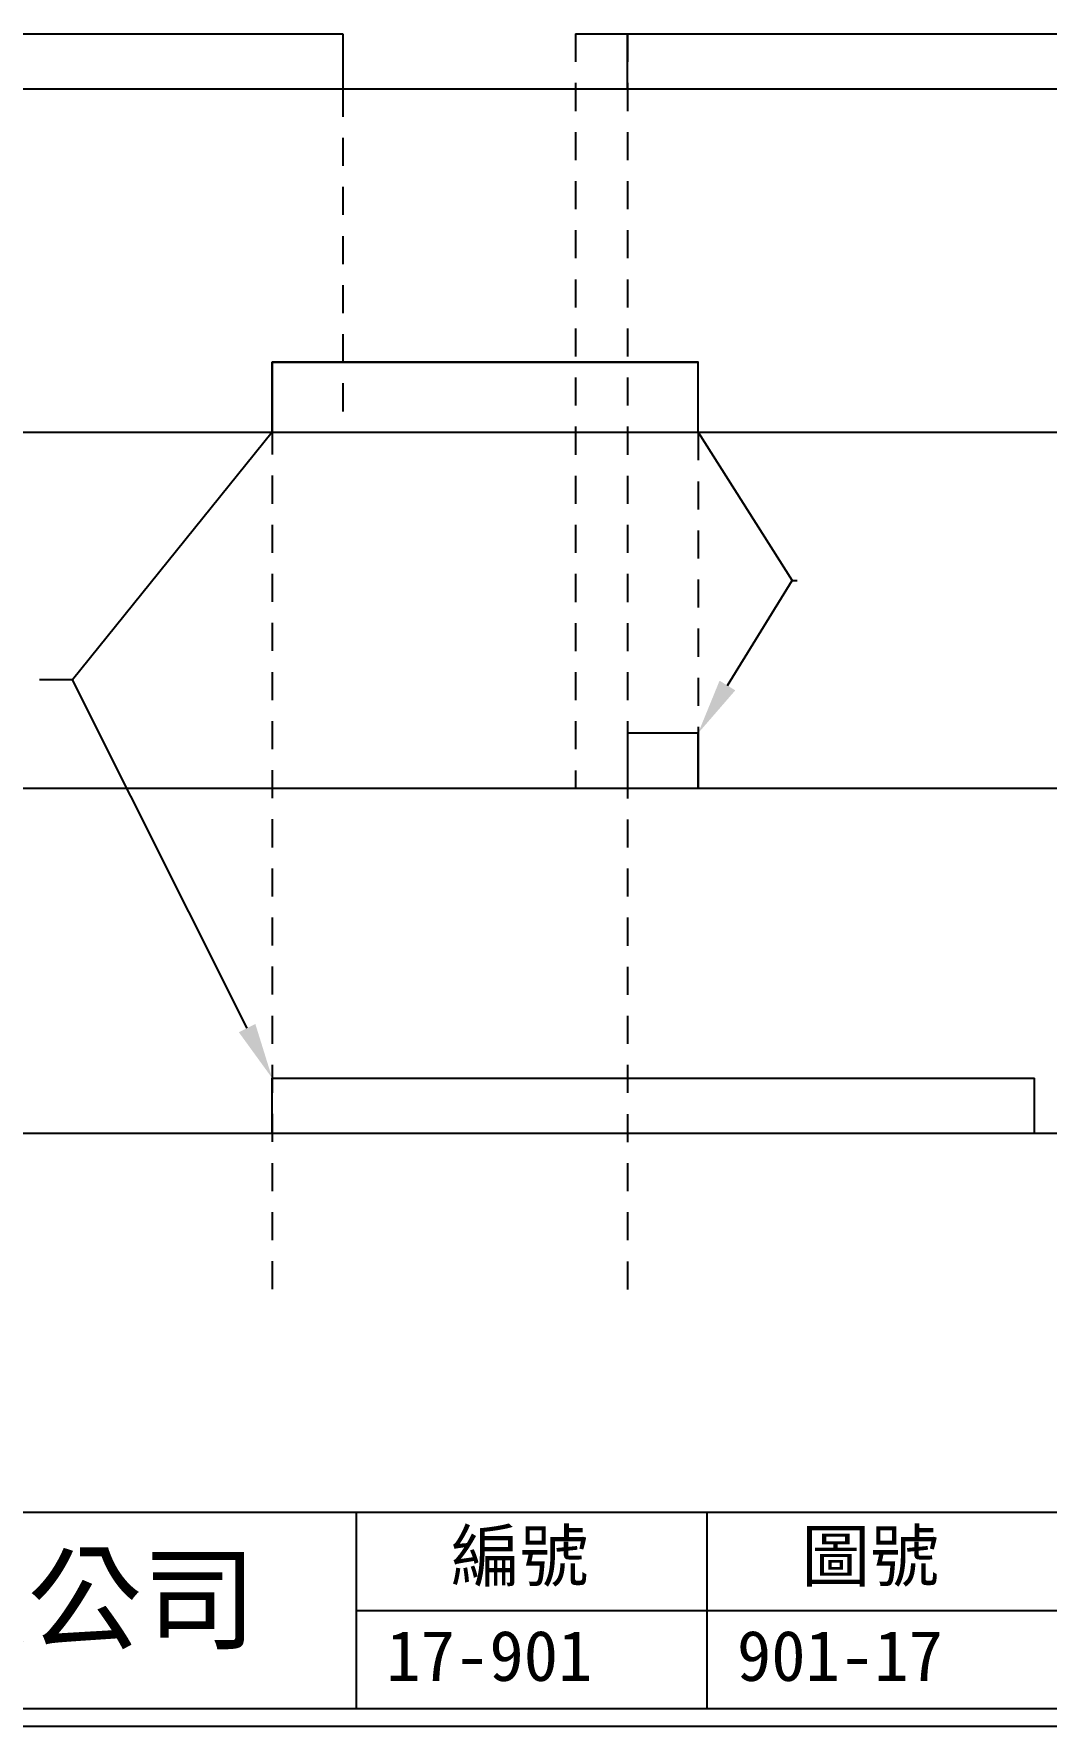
# Model space of a CAD drawing. Extents: x 958 to 1245, y -205 to -1.
# Drawn here: x 1070.6 to 1142.8, y -205 to -84.3 of the extents above; entities that cross this region are included whole.
import ezdxf
from ezdxf import colors
from ezdxf.entities.mleader import LeaderData, LeaderLine
from ezdxf.math import Vec2, Vec3

# ---------------------------------------------------------------- set-up
doc = ezdxf.new("R2010")
doc.units = 0
doc.linetypes.add('HIDDEN9', pattern=[3.5, 2, -1.5])
doc.layers.add('圖框層', color=7, linetype='CONTINUOUS')
doc.layers.add('標尺寸層', color=3, linetype='CONTINUOUS')
doc.styles.add('STSL', font='kaiu.ttf')

msp = doc.modelspace()

# ---------------------------------------------------------------- hatches: boundary and pattern name
at = {"layer": '標尺寸層', "linetype": 'ByBlock', "transparency": 33554687}
h = msp.add_hatch(dxfattribs=at)
h.set_pattern_fill('AR-CONC', color=0)
h.paths.add_polyline_path([(1038.95, -84.33), (1038.95, -88.24), (1092.66, -88.24), (1092.66, -84.33)])
at = {"layer": '標尺寸層', "linetype": 'HIDDEN9', "transparency": 33554687}
h = msp.add_hatch(dxfattribs=at)
h.set_pattern_fill('AR-CONC', color=0)
h.set_pattern_definition([(50, (55.03, 49.86), (182.185, -15.94), [19.05, -209.55]), (355, (55.03, 49.86), (-35.243, 191.057), [15.24, -167.64]), (100.451, (70.22, 48.53), (146.94, 175.118), [16.19, -178.09]), (46.184, (55.03, 100.66), (271.08, -42.04), [28.575, -314.325]), (96.636, (77.62, 97.16), (237.404, 247.426), [24.285, -267.136]), (351.184, (55.03, 100.66), (237.404, 247.426), [22.86, -251.46]), (21, (80.43, 87.96), (151.614, -102.265), [19.05, -209.55]), (326, (80.43, 87.96), (61.802, 184.188), [15.24, -167.64]), (71.451, (93.07, 79.44), (213.416, 81.923), [16.19, -178.09]), (37.5, (55.034, 49.86), (3.0886, 84.555), [0, -165.608, 0, -170.18, 0, -168.275]), (7.5, (55.03, 49.86), (66.82, 100.1806), [0, -97.028, 0, -161.798, 0, -64.135]), (327.5, (-1.61, 49.86), (135.5906, -5.7287), [0, -63.5, 0, -198.12, 0, -262.89]), (317.5, (-27.01, 49.86), (148.129, 25.426), [0, -82.55, 0, -131.572, 0, -186.69])])
h.paths.add_polyline_path([(1112.95, -84.33), (1109.26, -84.33), (1109.26, -88.24), (1112.95, -88.24)])
at = {"layer": '標尺寸層', "linetype": 'ByBlock', "transparency": 33554687}
h = msp.add_hatch(dxfattribs=at)
h.set_pattern_fill('AR-CONC', color=0)
h.paths.add_polyline_path([(1150.36, -88.24), (1150.36, -84.33), (1112.95, -84.33), (1112.95, -88.24)])
h = msp.add_hatch(dxfattribs=at)
h.set_pattern_fill('AR-CONC', color=0)
h.set_pattern_definition([(50, (35.43, -11.8), (182.185, -15.94), [19.05, -209.55]), (355, (35.43, -11.8), (-35.243, 191.057), [15.24, -167.64]), (100.451, (50.62, -13.13), (146.94, 175.118), [16.19, -178.09]), (46.184, (35.43, 39), (271.08, -42.042), [28.575, -314.325]), (96.636, (58.02, 35.5), (237.404, 247.426), [24.285, -267.136]), (351.184, (35.43, 39), (237.404, 247.426), [22.86, -251.46]), (21, (60.83, 26.3), (151.614, -102.265), [19.05, -209.55]), (326, (60.83, 26.3), (61.802, 184.188), [15.24, -167.64]), (71.451, (73.47, 17.78), (213.416, 81.923), [16.19, -178.09]), (37.5, (35.43, -11.8), (3.0886, 84.555), [0, -165.608, 0, -170.18, 0, -168.275]), (7.5, (35.43, -11.8), (66.82, 100.1806), [0, -97.028, 0, -161.798, 0, -64.135]), (327.5, (-21.21, -11.8), (135.5906, -5.7287), [0, -63.5, 0, -198.12, 0, -262.89]), (317.5, (-46.61, -11.8), (148.129, 25.426), [0, -82.55, 0, -131.572, 0, -186.69])])
h.paths.add_polyline_path([(1117.99, -112.73), (1117.99, -107.73), (1087.62, -107.73), (1087.62, -112.73)])
h = msp.add_hatch(dxfattribs=at)
h.set_pattern_fill('AR-CONC', color=0)
h.set_pattern_definition([(50, (-9.55, -8.35), (182.185, -15.94), [19.05, -209.55]), (355, (-9.55, -8.35), (-35.243, 191.057), [15.24, -167.64]), (100.451, (5.63, -9.68), (146.94, 175.118), [16.19, -178.09]), (46.184, (-9.55, 42.45), (271.08, -42.042), [28.575, -314.325]), (96.636, (13.04, 38.95), (237.404, 247.426), [24.285, -267.136]), (351.184, (-9.55, 42.45), (237.404, 247.426), [22.86, -251.46]), (21, (15.85, 29.75), (151.614, -102.265), [19.05, -209.55]), (326, (15.85, 29.75), (61.802, 184.188), [15.24, -167.64]), (71.451, (28.48, 21.23), (213.416, 81.923), [16.19, -178.09]), (37.5, (-9.55, -8.35), (3.0886, 84.555), [0, -165.608, 0, -170.18, 0, -168.275]), (7.5, (-9.55, -8.35), (66.82, 100.1806), [0, -97.028, 0, -161.798, 0, -64.135]), (327.5, (-66.194, -8.35), (135.5906, -5.7287), [0, -63.5, 0, -198.12, 0, -262.89]), (317.5, (-91.59, -8.35), (148.129, 25.426), [0, -82.55, 0, -131.572, 0, -186.69])])
h.paths.add_polyline_path([(1117.99, -138.1), (1117.99, -134.19), (1112.95, -134.19), (1112.95, -138.1)])
h = msp.add_hatch(dxfattribs=at)
h.set_pattern_fill('AR-CONC', color=0)
h.set_pattern_definition([(50, (0, -49.73), (182.185, -15.94), [19.05, -209.55]), (355, (0, -49.73), (-35.243, 191.057), [15.24, -167.64]), (100.451, (15.18, -51.05), (146.94, 175.118), [16.19, -178.09]), (46.184, (0, 1.07), (271.08, -42.042), [28.575, -314.325]), (96.636, (22.6, -2.43), (237.404, 247.426), [24.285, -267.136]), (351.184, (0, 1.07), (237.404, 247.426), [22.86, -251.46]), (21, (25.4, -11.63), (151.614, -102.265), [19.05, -209.55]), (326, (25.4, -11.63), (61.802, 184.188), [15.24, -167.64]), (71.451, (38.03, -20.15), (213.416, 81.923), [16.19, -178.09]), (37.5, (0, -49.726), (3.0886, 84.555), [0, -165.608, 0, -170.18, 0, -168.275]), (7.5, (0, -49.73), (66.82, 100.1806), [0, -97.028, 0, -161.798, 0, -64.135]), (327.5, (-56.64, -49.726), (135.5906, -5.7287), [0, -63.5, 0, -198.12, 0, -262.89]), (317.5, (-82.04, -49.73), (148.129, 25.426), [0, -82.55, 0, -131.572, 0, -186.69])])
h.paths.add_polyline_path([(1002.1, -158.78), (1002.1, -162.69), (1070.21, -162.69), (1070.21, -158.78)], flags=17)
edge = h.paths.add_edge_path()
edge.add_line((1002.1, -162.69), (1002.1, -158.78))
edge.add_line((1002.1, -158.78), (1070.21, -158.78))
edge.add_line((1070.21, -158.78), (1070.21, -162.69))
edge.add_line((999.93, -162.69), (1155.97, -162.69))
h = msp.add_hatch(dxfattribs=at)
h.set_pattern_fill('AR-CONC', color=0)
h.paths.add_polyline_path([(1087.62, -158.78), (1087.62, -162.69), (1141.99, -162.69), (1141.99, -158.78)])

# ---------------------------------------------------------------- linework, layer by layer
at = {"layer": '圖框層', "color": 7}
for p, q in [((959.14, -189.71), (1243.64, -189.71)), ((1093.64, -203.71), (1093.64, -189.71)), ((1118.64, -203.71), (1118.64, -189.71)), ((1093.64, -196.71), (1243.64, -196.71)), ((959.14, -203.71), (1243.64, -203.71)), ((957.89, -204.96), (1244.89, -204.96))]:
    msp.add_line(p, q, dxfattribs=at)
at = {"layer": '標尺寸層', "color": 0, "linetype": 'ByBlock'}
for p, q in [((1038.95, -84.33), (1092.66, -84.33)), ((1092.66, -84.33), (1092.66, -88.24)), ((1109.26, -84.33), (1112.95, -84.33)), ((1112.95, -88.24), (1112.95, -84.33)), ((1112.95, -84.33), (1150.36, -84.33)), ((1022.95, -88.24), (1155.97, -88.24)), ((1087.62, -112.73), (1087.62, -107.73)), ((1087.62, -107.73), (1117.99, -107.73)), ((1087.62, -107.73), (1117.99, -107.73)), ((1117.99, -112.73), (1117.99, -107.73)), ((1087.62, -112.73), (1087.62, -108.82)), ((1087.62, -112.73), (1073.38, -130.37)), ((1117.99, -112.73), (1124.69, -123.29)), ((1117.99, -134.19), (1117.99, -138.1)), ((1087.62, -162.69), (1087.62, -158.78)), ((1087.62, -158.78), (1141.99, -158.78)), ((1087.62, -162.69), (1087.62, -158.78)), ((1141.99, -162.69), (1141.99, -158.78)), ((1076.22, -162.69), (1087.62, -162.69))]:
    msp.add_line(p, q, dxfattribs=at)
at = {"layer": '標尺寸層', "color": 0, "linetype": 'HIDDEN9'}
for p, q in [((1109.26, -84.33), (1109.26, -138.1)), ((1112.95, -84.33), (1112.95, -175.15)), ((1092.66, -88.24), (1092.66, -112.73)), ((1087.62, -108.82), (1087.62, -175.15)), ((1117.99, -112.73), (1117.99, -134.19)), ((1117.99, -134.19), (1117.99, -138.1))]:
    msp.add_line(p, q, dxfattribs=at)
at = {"layer": '標尺寸層', "color": 0}
for p, q in [((999.93, -112.73), (1155.97, -112.73)), ((999.93, -138.1), (1155.97, -138.1)), ((999.93, -162.69), (1155.97, -162.69))]:
    msp.add_line(p, q, dxfattribs=at)
at = {"layer": '標尺寸層', "color": 0, "linetype": 'ByBlock'}
for points in [[(1087.62, -112.73), (1117.99, -112.73), (1117.99, -107.73), (1087.62, -107.73)], [(1087.62, -112.73), (1117.99, -112.73), (1117.99, -107.73), (1087.62, -107.73)], [(1112.95, -138.1), (1117.99, -138.1), (1117.99, -134.19), (1112.95, -134.19)]]:
    msp.add_lwpolyline(points, close=True, dxfattribs=at)

# ---------------------------------------------------------------- texts
at = {"layer": '圖框層', "color": 4, "style": 'STSL'}
for s, height, p in [('編號', 3.6, (1100.36, -194.63)), ('圖號', 3.6, (1125.36, -194.63)), ('泓陞自動化科技有限公司', 6, (996.5, -198.89)), ('17-901', 3.6, (1095.76, -201.74)), ('901-17', 3.6, (1120.76, -201.74))]:
    msp.add_text(s, height=height, dxfattribs=at).set_placement(p)

# ---------------------------------------------------------------- leaders
at = {"layer": '標尺寸層', "color": 0, "linetype": 'ByBlock'}
ml = msp.add_multileader_mtext('Standard', dxfattribs=at)
ml.set_content('')
ml.set_leader_properties()
ml.build(insert=Vec2(0, 0))
ml.multileader.update_dxf_attribs({"text_right_attachment_type": 6, "dogleg_length": 0.36})
ctx = ml.context
ctx.base_point, ctx.plane_origin = Vec3(1125.05, -123.29), Vec3(1117.99, -134.19)
ctx.right_attachment = 6
notes = []
notes.append((ctx, [(0, (1, 1, 0), (1124.69, -123.29), (1, 0), 0.36, [(0, [(1117.99, -134.19)], 0, [])])]))
ctx.mtext.insert, ctx.mtext.flow_direction = Vec3(1127.05, -121.29), 5
ml = msp.add_multileader_mtext('Standard', dxfattribs=at)
ml.set_content('')
ml.set_leader_properties()
ml.build(insert=Vec2(0, 0))
ml.multileader.update_dxf_attribs({"text_right_attachment_type": 6, "dogleg_length": 0.36})
ctx = ml.context
ctx.base_point, ctx.plane_origin = Vec3(1069.02, -128.37), Vec3(1087.62, -158.78)
ctx.right_attachment, ctx.text_align_type = 6, 2
notes.append((ctx, [(0, (1, 1, 0), (1073.38, -130.37), (-1, 0), 0.36, [(0, [(1087.62, -158.78)], 0, [])])]))
ctx.mtext.insert, ctx.mtext.alignment, ctx.mtext.flow_direction = Vec3(1071.02, -126.37), 3, 5
for ctx, leaders in notes:
    for number, flags, end, landing, length, lines in leaders:
        leader = LeaderData()
        leader.index, (leader.has_last_leader_line, leader.has_dogleg_vector, leader.attachment_direction) = number, flags
        leader.last_leader_point, leader.dogleg_vector, leader.dogleg_length = Vec3(end), Vec3(landing), length
        for number, points, colour, breaks in lines:
            line = LeaderLine()
            line.index, line.vertices, line.color, line.breaks = number, Vec3.list(points), colors.encode_raw_color(colour), breaks
            leader.lines.append(line)
        ctx.leaders.append(leader)

doc.saveas('drawing.dxf')
